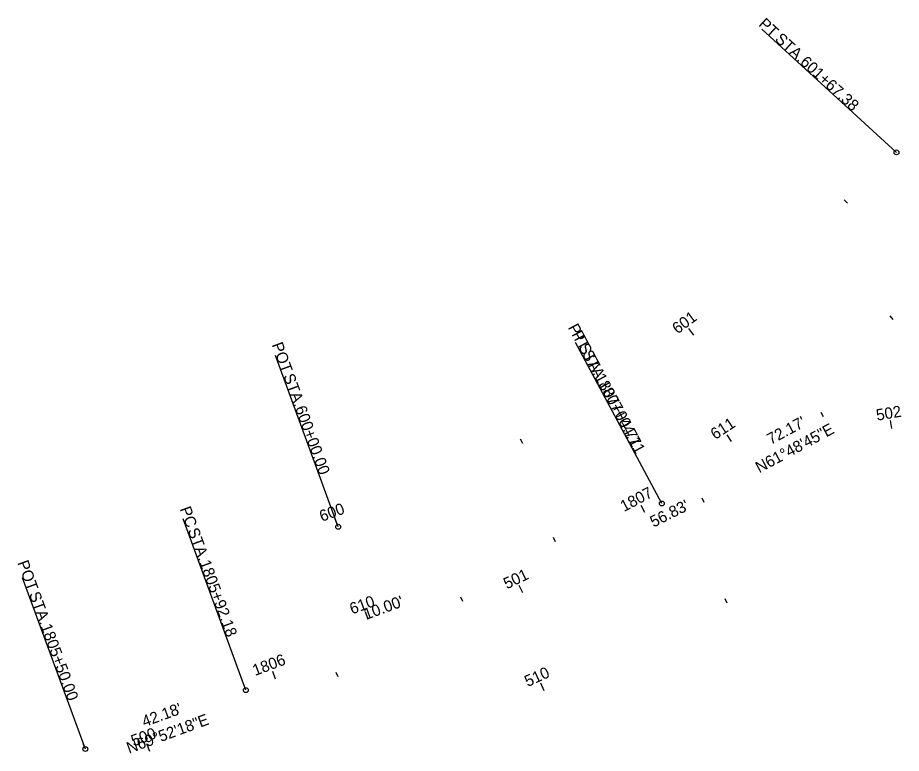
# Model space of a CAD drawing. Extents: x 150905 to 153516, y 329807 to 331516.
# Drawn here: x 152326.8 to 152544.8, y 330785.9 to 330967.2 of the extents above; entities that cross this region are included whole.
import ezdxf

# ---------------------------------------------------------------- set-up
doc = ezdxf.new("R2010")
doc.units = 0
for name, color, linetype in [('GE_P_Alignment_100_Cardinal_Points', 7, 'Continuous'), ('GE_P_Alignment_100_Distances', 7, 'Continuous'), ('GE_P_Alignment_100_Stations', 7, 'Continuous'), ('SH_Text', 7, 'Continuous')]:
    doc.layers.add(name, color=color, linetype=linetype)

msp = doc.modelspace()

# ---------------------------------------------------------------- linework, layer by layer
at = {"layer": 'GE_P_Alignment_100_Stations'}
for p, q in [((152531.53, 330921.49), (152530.68, 330922.34)), ((152531.53, 330921.49), (152530.68, 330922.34)), ((152542.78, 330892.81), (152542, 330893.72)), ((152542.78, 330892.81), (152542, 330893.72)), ((152493.59, 330888.98), (152492.4, 330890.59)), ((152493.59, 330888.98), (152492.4, 330890.59)), ((152525.61, 330868.83), (152525.04, 330869.89)), ((152525.61, 330868.83), (152525.04, 330869.89)), ((152542.44, 330865.92), (152542.12, 330867.9)), ((152542.44, 330865.92), (152542.12, 330867.9)), ((152502.89, 330862.73), (152501.79, 330864.4)), ((152502.89, 330862.73), (152501.79, 330864.4)), ((152451.41, 330862.21), (152450.84, 330863.27)), ((152451.41, 330862.21), (152450.84, 330863.27)), ((152496.14, 330847.71), (152495.61, 330848.78)), ((152496.14, 330847.71), (152495.61, 330848.78)), ((152481.53, 330845.23), (152480.6, 330846.99)), ((152481.53, 330845.23), (152480.6, 330846.99)), ((152405.85, 330841.71), (152405.16, 330843.59)), ((152405.85, 330841.71), (152405.16, 330843.59)), ((152459.48, 330837.99), (152458.95, 330839.07)), ((152459.48, 330837.99), (152458.95, 330839.07)), ((152451.4, 330825.39), (152450.53, 330827.19)), ((152451.4, 330825.39), (152450.53, 330827.19)), ((152436.62, 330823.26), (152436.13, 330824.36)), ((152436.62, 330823.26), (152436.13, 330824.36)), ((152501.81, 330822.84), (152501.29, 330823.92)), ((152501.81, 330822.84), (152501.29, 330823.92)), ((152413.3, 330818.88), (152412.61, 330820.76)), ((152413.3, 330818.88), (152412.61, 330820.76)), ((152390.43, 330804.15), (152389.72, 330806.02)), ((152390.43, 330804.15), (152389.72, 330806.02)), ((152405.88, 330804.71), (152405.41, 330805.82)), ((152405.88, 330804.71), (152405.41, 330805.82)), ((152456.69, 330801.3), (152455.86, 330803.12)), ((152456.69, 330801.3), (152455.86, 330803.12)), ((152343.5, 330786.91), (152343.08, 330788.03)), ((152343.5, 330786.91), (152343.08, 330788.03)), ((152359.39, 330786.34), (152358.7, 330788.22)), ((152359.39, 330786.34), (152358.7, 330788.22))]:
    msp.add_line(p, q, dxfattribs=at)
at = {"layer": 'SH_Text'}
for p, q in [((152543.57, 330934.01), (152510.38, 330964.39)), ((152543.57, 330934.01), (152510.38, 330964.39)), ((152485.69, 330847.44), (152464.43, 330887.1)), ((152485.69, 330847.44), (152464.43, 330887.1)), ((152405.85, 330841.71), (152390.37, 330883.97)), ((152405.85, 330841.71), (152390.37, 330883.97)), ((152383.1, 330801.42), (152367.61, 330843.67)), ((152383.1, 330801.42), (152367.61, 330843.67)), ((152343.5, 330786.91), (152328.01, 330829.16)), ((152343.5, 330786.91), (152328.01, 330829.16))]:
    msp.add_line(p, q, dxfattribs=at)
for centre in [(152543.57, 330934.01), (152543.57, 330934.01), (152485.69, 330847.44), (152485.69, 330847.44), (152405.85, 330841.71), (152405.85, 330841.71), (152383.1, 330801.42), (152383.1, 330801.42), (152343.5, 330786.91), (152343.5, 330786.91)]:
    msp.add_circle(centre, 0.6, dxfattribs=at)

# ---------------------------------------------------------------- texts
at = {"layer": 'GE_P_Alignment_100_Cardinal_Points'}
for s, rotation, p in [('N61°48\'45"E', 28.1875, (152509.74, 330854.88)), ('N61°48\'45"E', 28.1875, (152509.74, 330854.88)), ('N69°52\'18"E', 20.1282, (152354.28, 330785.75)), ('N69°52\'18"E', 20.1282, (152354.28, 330785.75))]:
    msp.add_text(s, height=2.8, rotation=rotation, dxfattribs=at).set_placement(p)
at = {"layer": 'GE_P_Alignment_100_Distances'}
for s, rotation, p in [("72.17'", 28.1875, (152512.58, 330861.87)), ("72.17'", 28.1875, (152512.58, 330861.87)), ("56.83'", 26.6144, (152483.66, 330841.5)), ("56.83'", 26.6144, (152483.66, 330841.5)), ("10.00'", 20.1282, (152412.76, 330818.73)), ("10.00'", 20.1282, (152412.76, 330818.73)), ("42.18'", 20.1282, (152358.06, 330792.29)), ("42.18'", 20.1282, (152358.06, 330792.29))]:
    msp.add_text(s, height=2.8, rotation=rotation, dxfattribs=at).set_placement(p)
at = {"layer": 'GE_P_Alignment_100_Stations'}
for s, rotation, p in [('601', 36.4984, (152489.57, 330889.12)), ('601', 36.4984, (152489.57, 330889.12)), ('502', 9.4454, (152538.8, 330867.85)), ('502', 9.4454, (152538.8, 330867.85)), ('611', 33.3503, (152498.88, 330863.08)), ('611', 33.3503, (152498.88, 330863.08)), ('1807', 27.8505, (152476.36, 330845.32)), ('1807', 27.8505, (152476.36, 330845.32)), ('600', 20.1282, (152401.85, 330842.91)), ('600', 20.1282, (152401.85, 330842.91)), ('501', 25.8578, (152447.48, 330826.26)), ('501', 25.8578, (152447.48, 330826.26)), ('610', 20.1282, (152409.3, 330820.08)), ('610', 20.1282, (152409.3, 330820.08)), ('1806', 20.6885, (152385.36, 330804.91)), ('1806', 20.6885, (152385.36, 330804.91)), ('510', 24.5015, (152452.61, 330802.18)), ('510', 24.5015, (152452.61, 330802.18)), ('500', 20.1282, (152355.38, 330787.54)), ('500', 20.1282, (152355.38, 330787.54))]:
    msp.add_text(s, height=2.8, rotation=rotation, dxfattribs=at).set_placement(p)
at = {"layer": 'SH_Text'}
for s, rotation, p in [('PT', 317.5281, (152509.38, 330965.36)), ('PT', 317.5281, (152509.38, 330965.36)), (' STA. ', 317.5281, (152512.64, 330962.38)), (' STA. ', 317.5281, (152512.64, 330962.38)), ('601+67.38', 317.5281, (152519.61, 330956)), ('601+67.38', 317.5281, (152519.61, 330956)), ('PT', 298.1875, (152462.47, 330890.85)), ('PT', 298.1875, (152463.37, 330889.17)), ('POT', 290.1282, (152389.44, 330886.61)), ('POT', 290.1282, (152389.44, 330886.61)), (' STA. ', 298.1875, (152464.56, 330886.96)), (' STA. ', 298.1875, (152465.45, 330885.28)), (' STA. ', 290.1282, (152391.92, 330879.85)), (' STA. ', 290.1282, (152391.92, 330879.85)), ('1807+04.71', 298.1875, (152469.02, 330878.62)), ('1807+04.71', 298.1875, (152469.92, 330876.95)), ('600+00.00', 290.1282, (152395.17, 330870.97)), ('600+00.00', 290.1282, (152395.17, 330870.97)), ('PC', 290.1282, (152366.76, 330846.13)), ('PC', 290.1282, (152366.76, 330846.13)), (' STA. ', 290.1282, (152368.34, 330841.82)), (' STA. ', 290.1282, (152368.34, 330841.82)), ('POT', 290.1282, (152326.7, 330832.85)), ('POT', 290.1282, (152326.7, 330832.85)), ('1805+92.18', 290.1282, (152371.59, 330832.95)), ('1805+92.18', 290.1282, (152371.59, 330832.95)), (' STA. ', 290.1282, (152329.18, 330826.09)), (' STA. ', 290.1282, (152329.18, 330826.09)), ('1805+50.00', 290.1282, (152332.43, 330817.22)), ('1805+50.00', 290.1282, (152332.43, 330817.22))]:
    msp.add_text(s, height=2.8, rotation=rotation, dxfattribs=at).set_placement(p)

doc.saveas('drawing.dxf')
